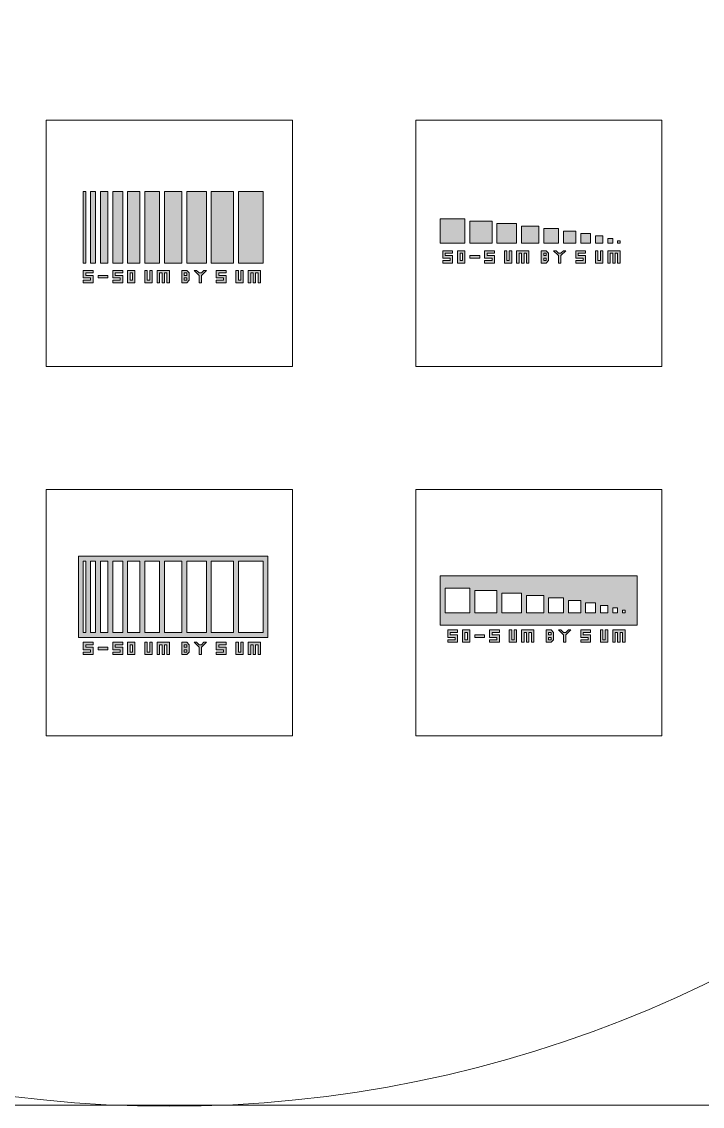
# Model space of a CAD drawing. Extents: x -2 to 5002, y -2 to 5002.
# Drawn here: x 2200 to 3582, y -2 to 2200 of the extents above; entities that cross this region are included whole.
import ezdxf

# ---------------------------------------------------------------- set-up
doc = ezdxf.new("R2010")
doc.units = 13
doc.layers.get('0').update_dxf_attribs({"linetype": 'CONTINUOUS', "lineweight": 0})
for name, color, linetype, lineweight in [('Cell outlines', 5, 'CONTINUOUS', 0), ('Si wet etch 1 geometry', 1, 'CONTINUOUS', 0), ('Si wet etch 1 mask', 16, 'CONTINUOUS', 0)]:
    doc.layers.add(name, color=color, linetype=linetype, lineweight=lineweight)

msp = doc.modelspace()

# ---------------------------------------------------------------- hatches: boundary and pattern name
at = {"layer": 'Si wet etch 1 mask'}
h = msp.add_hatch(color=256, dxfattribs=at)
edge = h.paths.add_edge_path()
edge.add_line((2325, 1710), (2330, 1710))
edge.add_line((2330, 1710), (2330, 1855))
edge.add_line((2330, 1855), (2325, 1855))
edge.add_line((2325, 1855), (2325, 1710))
edge.add_line((2340, 1710), (2350, 1710))
edge.add_line((2350, 1710), (2350, 1855))
edge.add_line((2350, 1855), (2340, 1855))
edge.add_line((2340, 1855), (2340, 1710))
edge.add_line((2360, 1710), (2375, 1710))
edge.add_line((2375, 1710), (2375, 1855))
edge.add_line((2375, 1855), (2360, 1855))
edge.add_line((2360, 1855), (2360, 1710))
edge.add_line((2385, 1710), (2405, 1710))
edge.add_line((2405, 1710), (2405, 1855))
edge.add_line((2405, 1855), (2385, 1855))
edge.add_line((2385, 1855), (2385, 1710))
edge.add_line((2415, 1710), (2440, 1710))
edge.add_line((2440, 1710), (2440, 1855))
edge.add_line((2440, 1855), (2415, 1855))
edge.add_line((2415, 1855), (2415, 1710))
edge.add_line((2450, 1710), (2480, 1710))
edge.add_line((2480, 1710), (2480, 1855))
edge.add_line((2480, 1855), (2450, 1855))
edge.add_line((2450, 1855), (2450, 1710))
edge.add_line((2490, 1710), (2525, 1710))
edge.add_line((2525, 1710), (2525, 1855))
edge.add_line((2525, 1855), (2490, 1855))
edge.add_line((2490, 1855), (2490, 1710))
edge.add_line((2535, 1710), (2575, 1710))
edge.add_line((2575, 1710), (2575, 1855))
edge.add_line((2575, 1855), (2535, 1855))
edge.add_line((2535, 1855), (2535, 1710))
edge.add_line((2585, 1710), (2630, 1710))
edge.add_line((2630, 1710), (2630, 1855))
edge.add_line((2630, 1855), (2585, 1855))
edge.add_line((2585, 1855), (2585, 1710))
edge.add_line((2640, 1710), (2690, 1710))
edge.add_line((2690, 1710), (2690, 1855))
edge.add_line((2690, 1855), (2640, 1855))
edge.add_line((2640, 1855), (2640, 1710))
edge.add_line((2345, 1670), (2325, 1670))
edge.add_line((2325, 1670), (2325, 1675))
edge.add_line((2325, 1675), (2340, 1675))
edge.add_line((2340, 1675), (2340, 1680))
edge.add_line((2340, 1680), (2325, 1680))
edge.add_line((2325, 1680), (2325, 1695))
edge.add_line((2325, 1695), (2345, 1695))
edge.add_line((2345, 1695), (2345, 1690))
edge.add_line((2345, 1690), (2330, 1690))
edge.add_line((2330, 1690), (2330, 1685))
edge.add_line((2330, 1685), (2345, 1685))
edge.add_line((2345, 1685), (2345, 1670))
edge.add_line((2355, 1685), (2375, 1685))
edge.add_line((2375, 1685), (2375, 1680))
edge.add_line((2375, 1680), (2355, 1680))
edge.add_line((2355, 1680), (2355, 1685))
edge.add_line((2405, 1670), (2385, 1670))
edge.add_line((2385, 1670), (2385, 1675))
edge.add_line((2385, 1675), (2400, 1675))
edge.add_line((2400, 1675), (2400, 1680))
edge.add_line((2400, 1680), (2385, 1680))
edge.add_line((2385, 1680), (2385, 1695))
edge.add_line((2385, 1695), (2405, 1695))
edge.add_line((2405, 1695), (2405, 1690))
edge.add_line((2405, 1690), (2390, 1690))
edge.add_line((2390, 1690), (2390, 1685))
edge.add_line((2390, 1685), (2405, 1685))
edge.add_line((2405, 1685), (2405, 1670))
edge.add_line((2415, 1695), (2430, 1695))
edge.add_line((2430, 1695), (2430, 1670))
edge.add_line((2430, 1670), (2415, 1670))
edge.add_line((2415, 1670), (2415, 1695))
edge.add_line((2420, 1690), (2425, 1690))
edge.add_line((2425, 1690), (2425, 1675))
edge.add_line((2425, 1675), (2420, 1675))
edge.add_line((2420, 1675), (2420, 1690))
edge.add_line((2450, 1695), (2450, 1695))
edge.add_line((2450, 1695), (2455, 1695))
edge.add_line((2455, 1695), (2455, 1675))
edge.add_line((2455, 1675), (2460, 1675))
edge.add_line((2460, 1675), (2460, 1695))
edge.add_line((2460, 1695), (2465, 1695))
edge.add_line((2465, 1695), (2465, 1670))
edge.add_line((2465, 1670), (2450, 1670))
edge.add_line((2450, 1670), (2450, 1695))
edge.add_line((2475, 1695), (2475, 1670))
edge.add_line((2475, 1670), (2480, 1670))
edge.add_line((2480, 1670), (2480, 1690))
edge.add_line((2480, 1690), (2485, 1690))
edge.add_line((2485, 1690), (2485, 1670))
edge.add_line((2485, 1670), (2490, 1670))
edge.add_line((2490, 1670), (2490, 1690))
edge.add_line((2490, 1690), (2495, 1690))
edge.add_line((2495, 1690), (2495, 1670))
edge.add_line((2495, 1670), (2500, 1670))
edge.add_line((2500, 1670), (2500, 1695))
edge.add_line((2500, 1695), (2475, 1695))
edge.add_line((2525, 1695), (2525, 1670))
edge.add_line((2525, 1670), (2535, 1670))
edge.add_line((2535, 1670), (2540, 1675))
edge.add_line((2540, 1675), (2540, 1690))
edge.add_line((2540, 1690), (2535, 1695))
edge.add_line((2535, 1695), (2525, 1695))
edge.add_line((2530, 1690), (2530, 1685))
edge.add_line((2530, 1685), (2535, 1685))
edge.add_line((2535, 1685), (2535, 1690))
edge.add_line((2535, 1690), (2530, 1690))
edge.add_line((2530, 1680), (2530, 1675))
edge.add_line((2530, 1675), (2535, 1675))
edge.add_line((2535, 1675), (2535, 1680))
edge.add_line((2535, 1680), (2530, 1680))
edge.add_line((2550, 1695), (2560, 1685))
edge.add_line((2560, 1685), (2560, 1670))
edge.add_line((2560, 1670), (2565, 1670))
edge.add_line((2565, 1670), (2565, 1685))
edge.add_line((2565, 1685), (2575, 1695))
edge.add_line((2575, 1695), (2570, 1695))
edge.add_line((2570, 1695), (2565, 1690))
edge.add_line((2565, 1690), (2560, 1690))
edge.add_line((2560, 1690), (2555, 1695))
edge.add_line((2555, 1695), (2550, 1695))
edge.add_line((2615, 1670), (2595, 1670))
edge.add_line((2595, 1670), (2595, 1675))
edge.add_line((2595, 1675), (2610, 1675))
edge.add_line((2610, 1675), (2610, 1680))
edge.add_line((2610, 1680), (2595, 1680))
edge.add_line((2595, 1680), (2595, 1695))
edge.add_line((2595, 1695), (2615, 1695))
edge.add_line((2615, 1695), (2615, 1690))
edge.add_line((2615, 1690), (2600, 1690))
edge.add_line((2600, 1690), (2600, 1685))
edge.add_line((2600, 1685), (2615, 1685))
edge.add_line((2615, 1685), (2615, 1670))
edge.add_line((2635, 1695), (2635, 1695))
edge.add_line((2635, 1695), (2640, 1695))
edge.add_line((2640, 1695), (2640, 1675))
edge.add_line((2640, 1675), (2645, 1675))
edge.add_line((2645, 1675), (2645, 1695))
edge.add_line((2645, 1695), (2650, 1695))
edge.add_line((2650, 1695), (2650, 1670))
edge.add_line((2650, 1670), (2635, 1670))
edge.add_line((2635, 1670), (2635, 1695))
edge.add_line((2660, 1695), (2660, 1670))
edge.add_line((2660, 1670), (2665, 1670))
edge.add_line((2665, 1670), (2665, 1690))
edge.add_line((2665, 1690), (2670, 1690))
edge.add_line((2670, 1690), (2670, 1670))
edge.add_line((2670, 1670), (2675, 1670))
edge.add_line((2675, 1670), (2675, 1690))
edge.add_line((2675, 1690), (2680, 1690))
edge.add_line((2680, 1690), (2680, 1670))
edge.add_line((2680, 1670), (2685, 1670))
edge.add_line((2685, 1670), (2685, 1695))
edge.add_line((2685, 1695), (2660, 1695))
h = msp.add_hatch(color=256, dxfattribs=at)
edge = h.paths.add_edge_path()
edge.add_line((3050, 1800), (3100, 1800))
edge.add_line((3100, 1800), (3100, 1750))
edge.add_line((3100, 1750), (3050, 1750))
edge.add_line((3050, 1750), (3050, 1800))
edge.add_line((3110, 1795), (3155, 1795))
edge.add_line((3155, 1795), (3155, 1750))
edge.add_line((3155, 1750), (3110, 1750))
edge.add_line((3110, 1750), (3110, 1795))
edge.add_line((3165, 1790), (3205, 1790))
edge.add_line((3205, 1790), (3205, 1750))
edge.add_line((3205, 1750), (3165, 1750))
edge.add_line((3165, 1750), (3165, 1790))
edge.add_line((3215, 1785), (3250, 1785))
edge.add_line((3250, 1785), (3250, 1750))
edge.add_line((3250, 1750), (3215, 1750))
edge.add_line((3215, 1750), (3215, 1785))
edge.add_line((3260, 1780), (3290, 1780))
edge.add_line((3290, 1780), (3290, 1750))
edge.add_line((3290, 1750), (3260, 1750))
edge.add_line((3260, 1750), (3260, 1780))
edge.add_line((3300, 1775), (3325, 1775))
edge.add_line((3325, 1775), (3325, 1750))
edge.add_line((3325, 1750), (3300, 1750))
edge.add_line((3300, 1750), (3300, 1775))
edge.add_line((3335, 1770), (3355, 1770))
edge.add_line((3355, 1770), (3355, 1750))
edge.add_line((3355, 1750), (3335, 1750))
edge.add_line((3335, 1750), (3335, 1770))
edge.add_line((3365, 1765), (3380, 1765))
edge.add_line((3380, 1765), (3380, 1750))
edge.add_line((3380, 1750), (3365, 1750))
edge.add_line((3365, 1750), (3365, 1765))
edge.add_line((3390, 1760), (3400, 1760))
edge.add_line((3400, 1760), (3400, 1750))
edge.add_line((3400, 1750), (3390, 1750))
edge.add_line((3390, 1750), (3390, 1760))
edge.add_line((3410, 1755), (3415, 1755))
edge.add_line((3415, 1755), (3415, 1750))
edge.add_line((3415, 1750), (3410, 1750))
edge.add_line((3410, 1750), (3410, 1755))
edge.add_line((3075, 1710), (3055, 1710))
edge.add_line((3055, 1710), (3055, 1715))
edge.add_line((3055, 1715), (3070, 1715))
edge.add_line((3070, 1715), (3070, 1720))
edge.add_line((3070, 1720), (3055, 1720))
edge.add_line((3055, 1720), (3055, 1735))
edge.add_line((3055, 1735), (3075, 1735))
edge.add_line((3075, 1735), (3075, 1730))
edge.add_line((3075, 1730), (3060, 1730))
edge.add_line((3060, 1730), (3060, 1725))
edge.add_line((3060, 1725), (3075, 1725))
edge.add_line((3075, 1725), (3075, 1710))
edge.add_line((3180, 1735), (3180, 1735))
edge.add_line((3180, 1735), (3185, 1735))
edge.add_line((3185, 1735), (3185, 1715))
edge.add_line((3185, 1715), (3190, 1715))
edge.add_line((3190, 1715), (3190, 1735))
edge.add_line((3190, 1735), (3195, 1735))
edge.add_line((3195, 1735), (3195, 1710))
edge.add_line((3195, 1710), (3180, 1710))
edge.add_line((3180, 1710), (3180, 1735))
edge.add_line((3205, 1735), (3205, 1710))
edge.add_line((3205, 1710), (3210, 1710))
edge.add_line((3210, 1710), (3210, 1730))
edge.add_line((3210, 1730), (3215, 1730))
edge.add_line((3215, 1730), (3215, 1710))
edge.add_line((3215, 1710), (3220, 1710))
edge.add_line((3220, 1710), (3220, 1730))
edge.add_line((3220, 1730), (3225, 1730))
edge.add_line((3225, 1730), (3225, 1710))
edge.add_line((3225, 1710), (3230, 1710))
edge.add_line((3230, 1710), (3230, 1735))
edge.add_line((3230, 1735), (3205, 1735))
edge.add_line((3255, 1735), (3255, 1710))
edge.add_line((3255, 1710), (3265, 1710))
edge.add_line((3265, 1710), (3270, 1715))
edge.add_line((3270, 1715), (3270, 1730))
edge.add_line((3270, 1730), (3265, 1735))
edge.add_line((3265, 1735), (3255, 1735))
edge.add_line((3260, 1730), (3260, 1725))
edge.add_line((3260, 1725), (3265, 1725))
edge.add_line((3265, 1725), (3265, 1730))
edge.add_line((3265, 1730), (3260, 1730))
edge.add_line((3260, 1720), (3260, 1715))
edge.add_line((3260, 1715), (3265, 1715))
edge.add_line((3265, 1715), (3265, 1720))
edge.add_line((3265, 1720), (3260, 1720))
edge.add_line((3280, 1735), (3290, 1725))
edge.add_line((3290, 1725), (3290, 1710))
edge.add_line((3290, 1710), (3295, 1710))
edge.add_line((3295, 1710), (3295, 1725))
edge.add_line((3295, 1725), (3305, 1735))
edge.add_line((3305, 1735), (3300, 1735))
edge.add_line((3300, 1735), (3295, 1730))
edge.add_line((3295, 1730), (3290, 1730))
edge.add_line((3290, 1730), (3285, 1735))
edge.add_line((3285, 1735), (3280, 1735))
edge.add_line((3345, 1710), (3325, 1710))
edge.add_line((3325, 1710), (3325, 1715))
edge.add_line((3325, 1715), (3340, 1715))
edge.add_line((3340, 1715), (3340, 1720))
edge.add_line((3340, 1720), (3325, 1720))
edge.add_line((3325, 1720), (3325, 1735))
edge.add_line((3325, 1735), (3345, 1735))
edge.add_line((3345, 1735), (3345, 1730))
edge.add_line((3345, 1730), (3330, 1730))
edge.add_line((3330, 1730), (3330, 1725))
edge.add_line((3330, 1725), (3345, 1725))
edge.add_line((3345, 1725), (3345, 1710))
edge.add_line((3365, 1735), (3365, 1735))
edge.add_line((3365, 1735), (3370, 1735))
edge.add_line((3370, 1735), (3370, 1715))
edge.add_line((3370, 1715), (3375, 1715))
edge.add_line((3375, 1715), (3375, 1735))
edge.add_line((3375, 1735), (3380, 1735))
edge.add_line((3380, 1735), (3380, 1710))
edge.add_line((3380, 1710), (3365, 1710))
edge.add_line((3365, 1710), (3365, 1735))
edge.add_line((3390, 1735), (3390, 1710))
edge.add_line((3390, 1710), (3395, 1710))
edge.add_line((3395, 1710), (3395, 1730))
edge.add_line((3395, 1730), (3400, 1730))
edge.add_line((3400, 1730), (3400, 1710))
edge.add_line((3400, 1710), (3405, 1710))
edge.add_line((3405, 1710), (3405, 1730))
edge.add_line((3405, 1730), (3410, 1730))
edge.add_line((3410, 1730), (3410, 1710))
edge.add_line((3410, 1710), (3415, 1710))
edge.add_line((3415, 1710), (3415, 1735))
edge.add_line((3415, 1735), (3390, 1735))
edge.add_line((3085, 1735), (3100, 1735))
edge.add_line((3100, 1735), (3100, 1710))
edge.add_line((3100, 1710), (3085, 1710))
edge.add_line((3085, 1710), (3085, 1735))
edge.add_line((3090, 1730), (3095, 1730))
edge.add_line((3095, 1730), (3095, 1715))
edge.add_line((3095, 1715), (3090, 1715))
edge.add_line((3090, 1715), (3090, 1730))
edge.add_line((3110, 1725), (3130, 1725))
edge.add_line((3130, 1725), (3130, 1720))
edge.add_line((3130, 1720), (3110, 1720))
edge.add_line((3110, 1720), (3110, 1725))
edge.add_line((3160, 1710), (3140, 1710))
edge.add_line((3140, 1710), (3140, 1715))
edge.add_line((3140, 1715), (3155, 1715))
edge.add_line((3155, 1715), (3155, 1720))
edge.add_line((3155, 1720), (3140, 1720))
edge.add_line((3140, 1720), (3140, 1735))
edge.add_line((3140, 1735), (3160, 1735))
edge.add_line((3160, 1735), (3160, 1730))
edge.add_line((3160, 1730), (3145, 1730))
edge.add_line((3145, 1730), (3145, 1725))
edge.add_line((3145, 1725), (3160, 1725))
edge.add_line((3160, 1725), (3160, 1710))
h = msp.add_hatch(color=256, dxfattribs=at)
edge = h.paths.add_edge_path()
edge.add_line((2325, 960), (2330, 960))
edge.add_line((2330, 960), (2330, 1105))
edge.add_line((2330, 1105), (2325, 1105))
edge.add_line((2325, 1105), (2325, 960))
edge.add_line((2340, 960), (2350, 960))
edge.add_line((2350, 960), (2350, 1105))
edge.add_line((2350, 1105), (2340, 1105))
edge.add_line((2340, 1105), (2340, 960))
edge.add_line((2360, 960), (2375, 960))
edge.add_line((2375, 960), (2375, 1105))
edge.add_line((2375, 1105), (2360, 1105))
edge.add_line((2360, 1105), (2360, 960))
edge.add_line((2385, 960), (2405, 960))
edge.add_line((2405, 960), (2405, 1105))
edge.add_line((2405, 1105), (2385, 1105))
edge.add_line((2385, 1105), (2385, 960))
edge.add_line((2315, 950), (2315, 1115))
edge.add_line((2315, 1115), (2700, 1115))
edge.add_line((2700, 1115), (2700, 950))
edge.add_line((2700, 950), (2315, 950))
edge.add_line((2415, 960), (2440, 960))
edge.add_line((2440, 960), (2440, 1105))
edge.add_line((2440, 1105), (2415, 1105))
edge.add_line((2415, 1105), (2415, 960))
edge.add_line((2450, 960), (2480, 960))
edge.add_line((2480, 960), (2480, 1105))
edge.add_line((2480, 1105), (2450, 1105))
edge.add_line((2450, 1105), (2450, 960))
edge.add_line((2490, 960), (2525, 960))
edge.add_line((2525, 960), (2525, 1105))
edge.add_line((2525, 1105), (2490, 1105))
edge.add_line((2490, 1105), (2490, 960))
edge.add_line((2535, 960), (2575, 960))
edge.add_line((2575, 960), (2575, 1105))
edge.add_line((2575, 1105), (2535, 1105))
edge.add_line((2535, 1105), (2535, 960))
edge.add_line((2585, 960), (2630, 960))
edge.add_line((2630, 960), (2630, 1105))
edge.add_line((2630, 1105), (2585, 1105))
edge.add_line((2585, 1105), (2585, 960))
edge.add_line((2640, 960), (2690, 960))
edge.add_line((2690, 960), (2690, 1105))
edge.add_line((2690, 1105), (2640, 1105))
edge.add_line((2640, 1105), (2640, 960))
edge.add_line((2345, 915), (2325, 915))
edge.add_line((2325, 915), (2325, 920))
edge.add_line((2325, 920), (2340, 920))
edge.add_line((2340, 920), (2340, 925))
edge.add_line((2340, 925), (2325, 925))
edge.add_line((2325, 925), (2325, 940))
edge.add_line((2325, 940), (2345, 940))
edge.add_line((2345, 940), (2345, 935))
edge.add_line((2345, 935), (2330, 935))
edge.add_line((2330, 935), (2330, 930))
edge.add_line((2330, 930), (2345, 930))
edge.add_line((2345, 930), (2345, 915))
edge.add_line((2355, 930), (2375, 930))
edge.add_line((2375, 930), (2375, 925))
edge.add_line((2375, 925), (2355, 925))
edge.add_line((2355, 925), (2355, 930))
edge.add_line((2405, 915), (2385, 915))
edge.add_line((2385, 915), (2385, 920))
edge.add_line((2385, 920), (2400, 920))
edge.add_line((2400, 920), (2400, 925))
edge.add_line((2400, 925), (2385, 925))
edge.add_line((2385, 925), (2385, 940))
edge.add_line((2385, 940), (2405, 940))
edge.add_line((2405, 940), (2405, 935))
edge.add_line((2405, 935), (2390, 935))
edge.add_line((2390, 935), (2390, 930))
edge.add_line((2390, 930), (2405, 930))
edge.add_line((2405, 930), (2405, 915))
edge.add_line((2415, 940), (2430, 940))
edge.add_line((2430, 940), (2430, 915))
edge.add_line((2430, 915), (2415, 915))
edge.add_line((2415, 915), (2415, 940))
edge.add_line((2420, 935), (2425, 935))
edge.add_line((2425, 935), (2425, 920))
edge.add_line((2425, 920), (2420, 920))
edge.add_line((2420, 920), (2420, 935))
edge.add_line((2450, 940), (2450, 940))
edge.add_line((2450, 940), (2455, 940))
edge.add_line((2455, 940), (2455, 920))
edge.add_line((2455, 920), (2460, 920))
edge.add_line((2460, 920), (2460, 940))
edge.add_line((2460, 940), (2465, 940))
edge.add_line((2465, 940), (2465, 915))
edge.add_line((2465, 915), (2450, 915))
edge.add_line((2450, 915), (2450, 940))
edge.add_line((2475, 940), (2475, 915))
edge.add_line((2475, 915), (2480, 915))
edge.add_line((2480, 915), (2480, 935))
edge.add_line((2480, 935), (2485, 935))
edge.add_line((2485, 935), (2485, 915))
edge.add_line((2485, 915), (2490, 915))
edge.add_line((2490, 915), (2490, 935))
edge.add_line((2490, 935), (2495, 935))
edge.add_line((2495, 935), (2495, 915))
edge.add_line((2495, 915), (2500, 915))
edge.add_line((2500, 915), (2500, 940))
edge.add_line((2500, 940), (2475, 940))
edge.add_line((2525, 940), (2525, 915))
edge.add_line((2525, 915), (2535, 915))
edge.add_line((2535, 915), (2540, 920))
edge.add_line((2540, 920), (2540, 935))
edge.add_line((2540, 935), (2535, 940))
edge.add_line((2535, 940), (2525, 940))
edge.add_line((2530, 935), (2530, 930))
edge.add_line((2530, 930), (2535, 930))
edge.add_line((2535, 930), (2535, 935))
edge.add_line((2535, 935), (2530, 935))
edge.add_line((2530, 925), (2530, 920))
edge.add_line((2530, 920), (2535, 920))
edge.add_line((2535, 920), (2535, 925))
edge.add_line((2535, 925), (2530, 925))
edge.add_line((2550, 940), (2560, 930))
edge.add_line((2560, 930), (2560, 915))
edge.add_line((2560, 915), (2565, 915))
edge.add_line((2565, 915), (2565, 930))
edge.add_line((2565, 930), (2575, 940))
edge.add_line((2575, 940), (2570, 940))
edge.add_line((2570, 940), (2565, 935))
edge.add_line((2565, 935), (2560, 935))
edge.add_line((2560, 935), (2555, 940))
edge.add_line((2555, 940), (2550, 940))
edge.add_line((2615, 915), (2595, 915))
edge.add_line((2595, 915), (2595, 920))
edge.add_line((2595, 920), (2610, 920))
edge.add_line((2610, 920), (2610, 925))
edge.add_line((2610, 925), (2595, 925))
edge.add_line((2595, 925), (2595, 940))
edge.add_line((2595, 940), (2615, 940))
edge.add_line((2615, 940), (2615, 935))
edge.add_line((2615, 935), (2600, 935))
edge.add_line((2600, 935), (2600, 930))
edge.add_line((2600, 930), (2615, 930))
edge.add_line((2615, 930), (2615, 915))
edge.add_line((2635, 940), (2635, 940))
edge.add_line((2635, 940), (2640, 940))
edge.add_line((2640, 940), (2640, 920))
edge.add_line((2640, 920), (2645, 920))
edge.add_line((2645, 920), (2645, 940))
edge.add_line((2645, 940), (2650, 940))
edge.add_line((2650, 940), (2650, 915))
edge.add_line((2650, 915), (2635, 915))
edge.add_line((2635, 915), (2635, 940))
edge.add_line((2660, 940), (2660, 915))
edge.add_line((2660, 915), (2665, 915))
edge.add_line((2665, 915), (2665, 935))
edge.add_line((2665, 935), (2670, 935))
edge.add_line((2670, 935), (2670, 915))
edge.add_line((2670, 915), (2675, 915))
edge.add_line((2675, 915), (2675, 935))
edge.add_line((2675, 935), (2680, 935))
edge.add_line((2680, 935), (2680, 915))
edge.add_line((2680, 915), (2685, 915))
edge.add_line((2685, 915), (2685, 940))
edge.add_line((2685, 940), (2660, 940))
h = msp.add_hatch(color=256, dxfattribs=at)
edge = h.paths.add_edge_path()
edge.add_line((3060, 1050), (3110, 1050))
edge.add_line((3110, 1050), (3110, 1000))
edge.add_line((3110, 1000), (3060, 1000))
edge.add_line((3060, 1000), (3060, 1050))
edge.add_line((3120, 1045), (3165, 1045))
edge.add_line((3165, 1045), (3165, 1000))
edge.add_line((3165, 1000), (3120, 1000))
edge.add_line((3120, 1000), (3120, 1045))
edge.add_line((3175, 1040), (3215, 1040))
edge.add_line((3215, 1040), (3215, 1000))
edge.add_line((3215, 1000), (3175, 1000))
edge.add_line((3175, 1000), (3175, 1040))
edge.add_line((3225, 1035), (3260, 1035))
edge.add_line((3260, 1035), (3260, 1000))
edge.add_line((3260, 1000), (3225, 1000))
edge.add_line((3225, 1000), (3225, 1035))
edge.add_line((3270, 1030), (3300, 1030))
edge.add_line((3300, 1030), (3300, 1000))
edge.add_line((3300, 1000), (3270, 1000))
edge.add_line((3270, 1000), (3270, 1030))
edge.add_line((3310, 1025), (3335, 1025))
edge.add_line((3335, 1025), (3335, 1000))
edge.add_line((3335, 1000), (3310, 1000))
edge.add_line((3310, 1000), (3310, 1025))
edge.add_line((3345, 1020), (3365, 1020))
edge.add_line((3365, 1020), (3365, 1000))
edge.add_line((3365, 1000), (3345, 1000))
edge.add_line((3345, 1000), (3345, 1020))
edge.add_line((3375, 1015), (3390, 1015))
edge.add_line((3390, 1015), (3390, 1000))
edge.add_line((3390, 1000), (3375, 1000))
edge.add_line((3375, 1000), (3375, 1015))
edge.add_line((3050, 1075), (3450, 1075))
edge.add_line((3450, 1075), (3450, 975))
edge.add_line((3450, 975), (3050, 975))
edge.add_line((3050, 975), (3050, 1075))
edge.add_line((3400, 1010), (3410, 1010))
edge.add_line((3410, 1010), (3410, 1000))
edge.add_line((3410, 1000), (3400, 1000))
edge.add_line((3400, 1000), (3400, 1010))
edge.add_line((3420, 1005), (3425, 1005))
edge.add_line((3425, 1005), (3425, 1000))
edge.add_line((3425, 1000), (3420, 1000))
edge.add_line((3420, 1000), (3420, 1005))
edge.add_line((3085, 940), (3065, 940))
edge.add_line((3065, 940), (3065, 945))
edge.add_line((3065, 945), (3080, 945))
edge.add_line((3080, 945), (3080, 950))
edge.add_line((3080, 950), (3065, 950))
edge.add_line((3065, 950), (3065, 965))
edge.add_line((3065, 965), (3085, 965))
edge.add_line((3085, 965), (3085, 960))
edge.add_line((3085, 960), (3070, 960))
edge.add_line((3070, 960), (3070, 955))
edge.add_line((3070, 955), (3085, 955))
edge.add_line((3085, 955), (3085, 940))
edge.add_line((3190, 965), (3190, 965))
edge.add_line((3190, 965), (3195, 965))
edge.add_line((3195, 965), (3195, 945))
edge.add_line((3195, 945), (3200, 945))
edge.add_line((3200, 945), (3200, 965))
edge.add_line((3200, 965), (3205, 965))
edge.add_line((3205, 965), (3205, 940))
edge.add_line((3205, 940), (3190, 940))
edge.add_line((3190, 940), (3190, 965))
edge.add_line((3215, 965), (3215, 940))
edge.add_line((3215, 940), (3220, 940))
edge.add_line((3220, 940), (3220, 960))
edge.add_line((3220, 960), (3225, 960))
edge.add_line((3225, 960), (3225, 940))
edge.add_line((3225, 940), (3230, 940))
edge.add_line((3230, 940), (3230, 960))
edge.add_line((3230, 960), (3235, 960))
edge.add_line((3235, 960), (3235, 940))
edge.add_line((3235, 940), (3240, 940))
edge.add_line((3240, 940), (3240, 965))
edge.add_line((3240, 965), (3215, 965))
edge.add_line((3265, 965), (3265, 940))
edge.add_line((3265, 940), (3275, 940))
edge.add_line((3275, 940), (3280, 945))
edge.add_line((3280, 945), (3280, 960))
edge.add_line((3280, 960), (3275, 965))
edge.add_line((3275, 965), (3265, 965))
edge.add_line((3270, 960), (3270, 955))
edge.add_line((3270, 955), (3275, 955))
edge.add_line((3275, 955), (3275, 960))
edge.add_line((3275, 960), (3270, 960))
edge.add_line((3270, 950), (3270, 945))
edge.add_line((3270, 945), (3275, 945))
edge.add_line((3275, 945), (3275, 950))
edge.add_line((3275, 950), (3270, 950))
edge.add_line((3290, 965), (3300, 955))
edge.add_line((3300, 955), (3300, 940))
edge.add_line((3300, 940), (3305, 940))
edge.add_line((3305, 940), (3305, 955))
edge.add_line((3305, 955), (3315, 965))
edge.add_line((3315, 965), (3310, 965))
edge.add_line((3310, 965), (3305, 960))
edge.add_line((3305, 960), (3300, 960))
edge.add_line((3300, 960), (3295, 965))
edge.add_line((3295, 965), (3290, 965))
edge.add_line((3355, 940), (3335, 940))
edge.add_line((3335, 940), (3335, 945))
edge.add_line((3335, 945), (3350, 945))
edge.add_line((3350, 945), (3350, 950))
edge.add_line((3350, 950), (3335, 950))
edge.add_line((3335, 950), (3335, 965))
edge.add_line((3335, 965), (3355, 965))
edge.add_line((3355, 965), (3355, 960))
edge.add_line((3355, 960), (3340, 960))
edge.add_line((3340, 960), (3340, 955))
edge.add_line((3340, 955), (3355, 955))
edge.add_line((3355, 955), (3355, 940))
edge.add_line((3375, 965), (3375, 965))
edge.add_line((3375, 965), (3380, 965))
edge.add_line((3380, 965), (3380, 945))
edge.add_line((3380, 945), (3385, 945))
edge.add_line((3385, 945), (3385, 965))
edge.add_line((3385, 965), (3390, 965))
edge.add_line((3390, 965), (3390, 940))
edge.add_line((3390, 940), (3375, 940))
edge.add_line((3375, 940), (3375, 965))
edge.add_line((3400, 965), (3400, 940))
edge.add_line((3400, 940), (3405, 940))
edge.add_line((3405, 940), (3405, 960))
edge.add_line((3405, 960), (3410, 960))
edge.add_line((3410, 960), (3410, 940))
edge.add_line((3410, 940), (3415, 940))
edge.add_line((3415, 940), (3415, 960))
edge.add_line((3415, 960), (3420, 960))
edge.add_line((3420, 960), (3420, 940))
edge.add_line((3420, 940), (3425, 940))
edge.add_line((3425, 940), (3425, 965))
edge.add_line((3425, 965), (3400, 965))
edge.add_line((3095, 965), (3110, 965))
edge.add_line((3110, 965), (3110, 940))
edge.add_line((3110, 940), (3095, 940))
edge.add_line((3095, 940), (3095, 965))
edge.add_line((3100, 960), (3105, 960))
edge.add_line((3105, 960), (3105, 945))
edge.add_line((3105, 945), (3100, 945))
edge.add_line((3100, 945), (3100, 960))
edge.add_line((3120, 955), (3140, 955))
edge.add_line((3140, 955), (3140, 950))
edge.add_line((3140, 950), (3120, 950))
edge.add_line((3120, 950), (3120, 955))
edge.add_line((3170, 940), (3150, 940))
edge.add_line((3150, 940), (3150, 945))
edge.add_line((3150, 945), (3165, 945))
edge.add_line((3165, 945), (3165, 950))
edge.add_line((3165, 950), (3150, 950))
edge.add_line((3150, 950), (3150, 965))
edge.add_line((3150, 965), (3170, 965))
edge.add_line((3170, 965), (3170, 960))
edge.add_line((3170, 960), (3155, 960))
edge.add_line((3155, 960), (3155, 955))
edge.add_line((3155, 955), (3170, 955))
edge.add_line((3170, 955), (3170, 940))

# ---------------------------------------------------------------- linework, layer by layer
msp.add_circle((2500, 2500), 2502)
at = {"layer": 'Cell outlines'}
for p, q in [((2250, 2000), (2750, 2000)), ((2250, 1500), (2250, 2000)), ((2750, 2000), (2750, 1500)), ((3000, 2000), (3500, 2000)), ((3000, 1500), (3000, 2000)), ((3500, 2000), (3500, 1500)), ((2750, 1500), (2250, 1500)), ((3500, 1500), (3000, 1500)), ((2750, 1250), (2250, 1250)), ((2250, 1250), (2250, 750)), ((2750, 750), (2750, 1250)), ((3500, 1250), (3000, 1250)), ((3000, 1250), (3000, 750)), ((3500, 750), (3500, 1250)), ((2250, 750), (2750, 750)), ((3000, 750), (3500, 750)), ((5000, 0), (0, 0))]:
    msp.add_line(p, q, dxfattribs=at)
at = {"layer": 'Si wet etch 1 geometry'}
for p, q in [((2325, 1855), (2325, 1710)), ((2330, 1855), (2325, 1855)), ((2330, 1710), (2330, 1855)), ((2350, 1855), (2340, 1855)), ((2340, 1855), (2340, 1710)), ((2350, 1710), (2350, 1855)), ((2375, 1855), (2360, 1855)), ((2360, 1855), (2360, 1710)), ((2375, 1710), (2375, 1855)), ((2405, 1855), (2385, 1855)), ((2385, 1855), (2385, 1710)), ((2405, 1710), (2405, 1855)), ((2415, 1855), (2440, 1855)), ((2415, 1855), (2415, 1710)), ((2440, 1710), (2440, 1855)), ((2480, 1855), (2450, 1855)), ((2450, 1855), (2450, 1710)), ((2480, 1710), (2480, 1855)), ((2525, 1855), (2490, 1855)), ((2490, 1855), (2490, 1710)), ((2525, 1710), (2525, 1855)), ((2575, 1855), (2535, 1855)), ((2535, 1855), (2535, 1710)), ((2575, 1710), (2575, 1855)), ((2630, 1855), (2585, 1855)), ((2585, 1855), (2585, 1710)), ((2630, 1710), (2630, 1855)), ((2690, 1855), (2640, 1855)), ((2640, 1855), (2640, 1710)), ((2690, 1710), (2690, 1855)), ((3075, 1735), (3055, 1735)), ((3055, 1735), (3055, 1720)), ((3055, 1720), (3070, 1720)), ((3060, 1725), (3060, 1730)), ((3060, 1730), (3075, 1730)), ((3075, 1725), (3060, 1725)), ((3070, 1720), (3070, 1715)), ((3075, 1730), (3075, 1735)), ((3075, 1710), (3075, 1725)), ((3085, 1735), (3100, 1735)), ((3085, 1710), (3085, 1735)), ((3090, 1730), (3095, 1730)), ((3090, 1715), (3090, 1730)), ((3095, 1730), (3095, 1715)), ((3100, 1735), (3100, 1710)), ((3110, 1725), (3130, 1725)), ((3110, 1720), (3110, 1725)), ((3130, 1720), (3110, 1720)), ((3130, 1725), (3130, 1720)), ((3160, 1735), (3140, 1735)), ((3140, 1735), (3140, 1720)), ((3140, 1720), (3155, 1720)), ((3145, 1725), (3145, 1730)), ((3145, 1730), (3160, 1730)), ((3160, 1725), (3145, 1725)), ((3155, 1720), (3155, 1715)), ((3160, 1730), (3160, 1735)), ((3160, 1710), (3160, 1725)), ((3180, 1735), (3180, 1735)), ((3185, 1735), (3180, 1735)), ((3180, 1735), (3180, 1710)), ((3185, 1715), (3185, 1735)), ((3195, 1735), (3190, 1735)), ((3190, 1735), (3190, 1715)), ((3195, 1710), (3195, 1735)), ((3205, 1735), (3205, 1710)), ((3205, 1735), (3230, 1735)), ((3210, 1730), (3210, 1710)), ((3210, 1730), (3215, 1730)), ((3215, 1710), (3215, 1730)), ((3220, 1730), (3220, 1710)), ((3225, 1730), (3220, 1730)), ((3225, 1710), (3225, 1730)), ((3230, 1735), (3230, 1710)), ((3255, 1735), (3255, 1710)), ((3265, 1735), (3255, 1735)), ((3260, 1730), (3260, 1725)), ((3265, 1730), (3260, 1730)), ((3260, 1725), (3265, 1725)), ((3260, 1720), (3260, 1715)), ((3265, 1720), (3260, 1720)), ((3270, 1730), (3265, 1735)), ((3265, 1725), (3265, 1730)), ((3265, 1715), (3265, 1720)), ((3270, 1715), (3270, 1730)), ((3280, 1735), (3290, 1725)), ((3285, 1735), (3280, 1735)), ((3290, 1730), (3285, 1735)), ((3295, 1730), (3290, 1730)), ((3290, 1725), (3290, 1710)), ((3295, 1725), (3305, 1735)), ((3300, 1735), (3295, 1730)), ((3295, 1710), (3295, 1725)), ((3305, 1735), (3300, 1735)), ((3345, 1735), (3325, 1735)), ((3325, 1735), (3325, 1720)), ((3325, 1720), (3340, 1720)), ((3330, 1725), (3330, 1730)), ((3330, 1730), (3345, 1730)), ((3345, 1725), (3330, 1725)), ((3340, 1720), (3340, 1715)), ((3345, 1730), (3345, 1735)), ((3345, 1710), (3345, 1725)), ((3365, 1735), (3365, 1735)), ((3370, 1735), (3365, 1735)), ((3365, 1735), (3365, 1710)), ((3370, 1715), (3370, 1735)), ((3380, 1735), (3375, 1735)), ((3375, 1735), (3375, 1715)), ((3380, 1710), (3380, 1735)), ((3390, 1735), (3390, 1710)), ((3390, 1735), (3415, 1735)), ((3395, 1730), (3395, 1710)), ((3395, 1730), (3400, 1730)), ((3400, 1710), (3400, 1730)), ((3405, 1730), (3405, 1710)), ((3410, 1730), (3405, 1730)), ((3410, 1710), (3410, 1730)), ((3415, 1735), (3415, 1710)), ((2325, 1710), (2330, 1710)), ((2340, 1710), (2350, 1710)), ((2360, 1710), (2375, 1710)), ((2385, 1710), (2405, 1710)), ((2415, 1710), (2440, 1710)), ((2450, 1710), (2480, 1710)), ((2490, 1710), (2525, 1710)), ((2535, 1710), (2575, 1710)), ((2585, 1710), (2630, 1710)), ((2640, 1710), (2690, 1710)), ((3070, 1715), (3055, 1715)), ((3055, 1715), (3055, 1710)), ((3075, 1710), (3055, 1710)), ((3100, 1710), (3085, 1710)), ((3095, 1715), (3090, 1715)), ((3155, 1715), (3140, 1715)), ((3140, 1715), (3140, 1710)), ((3160, 1710), (3140, 1710)), ((3180, 1710), (3195, 1710)), ((3185, 1715), (3190, 1715)), ((3210, 1710), (3205, 1710)), ((3220, 1710), (3215, 1710)), ((3230, 1710), (3225, 1710)), ((3255, 1710), (3265, 1710)), ((3260, 1715), (3265, 1715)), ((3265, 1710), (3270, 1715)), ((3290, 1710), (3295, 1710)), ((3340, 1715), (3325, 1715)), ((3325, 1715), (3325, 1710)), ((3345, 1710), (3325, 1710)), ((3365, 1710), (3380, 1710)), ((3370, 1715), (3375, 1715)), ((3395, 1710), (3390, 1710)), ((3405, 1710), (3400, 1710)), ((3415, 1710), (3410, 1710)), ((2345, 1695), (2325, 1695)), ((2325, 1695), (2325, 1680)), ((2325, 1680), (2340, 1680)), ((2340, 1675), (2325, 1675)), ((2325, 1675), (2325, 1670)), ((2330, 1685), (2330, 1690)), ((2330, 1690), (2345, 1690)), ((2345, 1685), (2330, 1685)), ((2340, 1680), (2340, 1675)), ((2345, 1690), (2345, 1695)), ((2345, 1670), (2345, 1685)), ((2355, 1685), (2375, 1685)), ((2355, 1680), (2355, 1685)), ((2375, 1680), (2355, 1680)), ((2375, 1685), (2375, 1680)), ((2405, 1695), (2385, 1695)), ((2385, 1695), (2385, 1680)), ((2385, 1680), (2400, 1680)), ((2400, 1675), (2385, 1675)), ((2385, 1675), (2385, 1670)), ((2390, 1685), (2390, 1690)), ((2390, 1690), (2405, 1690)), ((2405, 1685), (2390, 1685)), ((2400, 1680), (2400, 1675)), ((2405, 1690), (2405, 1695)), ((2405, 1670), (2405, 1685)), ((2415, 1695), (2430, 1695)), ((2415, 1670), (2415, 1695)), ((2420, 1690), (2425, 1690)), ((2420, 1675), (2420, 1690)), ((2425, 1675), (2420, 1675)), ((2425, 1690), (2425, 1675)), ((2430, 1695), (2430, 1670)), ((2450, 1695), (2450, 1695)), ((2455, 1695), (2450, 1695)), ((2450, 1695), (2450, 1670)), ((2455, 1675), (2455, 1695)), ((2455, 1675), (2460, 1675)), ((2465, 1695), (2460, 1695)), ((2460, 1695), (2460, 1675)), ((2465, 1670), (2465, 1695)), ((2475, 1695), (2475, 1670)), ((2475, 1695), (2500, 1695)), ((2480, 1690), (2480, 1670)), ((2480, 1690), (2485, 1690)), ((2485, 1670), (2485, 1690)), ((2490, 1690), (2490, 1670)), ((2495, 1690), (2490, 1690)), ((2495, 1670), (2495, 1690)), ((2500, 1695), (2500, 1670)), ((2525, 1695), (2525, 1670)), ((2535, 1695), (2525, 1695)), ((2530, 1690), (2530, 1685)), ((2535, 1690), (2530, 1690)), ((2530, 1685), (2535, 1685)), ((2530, 1680), (2530, 1675)), ((2535, 1680), (2530, 1680)), ((2530, 1675), (2535, 1675)), ((2540, 1690), (2535, 1695)), ((2535, 1685), (2535, 1690)), ((2535, 1675), (2535, 1680)), ((2535, 1670), (2540, 1675)), ((2540, 1675), (2540, 1690)), ((2550, 1695), (2560, 1685)), ((2555, 1695), (2550, 1695)), ((2560, 1690), (2555, 1695)), ((2565, 1690), (2560, 1690)), ((2560, 1685), (2560, 1670)), ((2565, 1685), (2575, 1695)), ((2570, 1695), (2565, 1690)), ((2565, 1670), (2565, 1685)), ((2575, 1695), (2570, 1695)), ((2615, 1695), (2595, 1695)), ((2595, 1695), (2595, 1680)), ((2595, 1680), (2610, 1680)), ((2610, 1675), (2595, 1675)), ((2595, 1675), (2595, 1670)), ((2600, 1685), (2600, 1690)), ((2600, 1690), (2615, 1690)), ((2615, 1685), (2600, 1685)), ((2610, 1680), (2610, 1675)), ((2615, 1690), (2615, 1695)), ((2615, 1670), (2615, 1685)), ((2635, 1695), (2635, 1695)), ((2640, 1695), (2635, 1695)), ((2635, 1695), (2635, 1670)), ((2640, 1675), (2640, 1695)), ((2640, 1675), (2645, 1675)), ((2650, 1695), (2645, 1695)), ((2645, 1695), (2645, 1675)), ((2650, 1670), (2650, 1695)), ((2660, 1695), (2660, 1670)), ((2660, 1695), (2685, 1695)), ((2665, 1690), (2665, 1670)), ((2665, 1690), (2670, 1690)), ((2670, 1670), (2670, 1690)), ((2675, 1690), (2675, 1670)), ((2680, 1690), (2675, 1690)), ((2680, 1670), (2680, 1690)), ((2685, 1695), (2685, 1670)), ((2345, 1670), (2325, 1670)), ((2405, 1670), (2385, 1670)), ((2430, 1670), (2415, 1670)), ((2450, 1670), (2465, 1670)), ((2480, 1670), (2475, 1670)), ((2490, 1670), (2485, 1670)), ((2500, 1670), (2495, 1670)), ((2525, 1670), (2535, 1670)), ((2560, 1670), (2565, 1670)), ((2615, 1670), (2595, 1670)), ((2635, 1670), (2650, 1670)), ((2665, 1670), (2660, 1670)), ((2675, 1670), (2670, 1670)), ((2685, 1670), (2680, 1670)), ((2330, 1105), (2325, 1105)), ((2325, 1105), (2325, 960)), ((2330, 960), (2330, 1105)), ((2350, 1105), (2340, 1105)), ((2340, 1105), (2340, 960)), ((2350, 960), (2350, 1105)), ((2375, 1105), (2360, 1105)), ((2360, 1105), (2360, 960)), ((2375, 960), (2375, 1105)), ((2405, 1105), (2385, 1105)), ((2385, 1105), (2385, 960)), ((2405, 960), (2405, 1105)), ((2415, 1105), (2440, 1105)), ((2415, 1105), (2415, 960)), ((2440, 960), (2440, 1105)), ((2480, 1105), (2450, 1105)), ((2450, 1105), (2450, 960)), ((2480, 960), (2480, 1105)), ((2525, 1105), (2490, 1105)), ((2490, 1105), (2490, 960)), ((2525, 960), (2525, 1105)), ((2575, 1105), (2535, 1105)), ((2535, 1105), (2535, 960)), ((2630, 1105), (2585, 1105)), ((2585, 1105), (2585, 960)), ((2630, 960), (2630, 1105)), ((2690, 1105), (2640, 1105)), ((2640, 1105), (2640, 960)), ((2690, 960), (2690, 1105)), ((2325, 960), (2330, 960)), ((2340, 960), (2350, 960)), ((2360, 960), (2375, 960)), ((2385, 960), (2405, 960)), ((2415, 960), (2440, 960)), ((2450, 960), (2480, 960)), ((2490, 960), (2525, 960)), ((2535, 960), (2575, 960)), ((2585, 960), (2630, 960)), ((2640, 960), (2690, 960)), ((3085, 965), (3065, 965)), ((3065, 965), (3065, 950)), ((3065, 950), (3080, 950)), ((3070, 955), (3070, 960)), ((3070, 960), (3085, 960)), ((3085, 955), (3070, 955)), ((3080, 950), (3080, 945)), ((3085, 960), (3085, 965)), ((3085, 940), (3085, 955)), ((3095, 965), (3110, 965)), ((3095, 940), (3095, 965)), ((3100, 960), (3105, 960)), ((3100, 945), (3100, 960)), ((3105, 960), (3105, 945)), ((3110, 965), (3110, 940)), ((3120, 955), (3140, 955)), ((3120, 950), (3120, 955)), ((3140, 950), (3120, 950)), ((3140, 955), (3140, 950)), ((3170, 965), (3150, 965)), ((3150, 965), (3150, 950)), ((3150, 950), (3165, 950)), ((3155, 955), (3155, 960)), ((3155, 960), (3170, 960)), ((3170, 955), (3155, 955)), ((3165, 950), (3165, 945)), ((3170, 960), (3170, 965)), ((3170, 940), (3170, 955)), ((3190, 965), (3190, 965)), ((3195, 965), (3190, 965)), ((3190, 965), (3190, 940)), ((3195, 945), (3195, 965)), ((3205, 965), (3200, 965)), ((3200, 965), (3200, 945)), ((3205, 940), (3205, 965)), ((3215, 965), (3215, 940)), ((3215, 965), (3240, 965)), ((3220, 960), (3220, 940)), ((3220, 960), (3225, 960)), ((3225, 940), (3225, 960)), ((3230, 960), (3230, 940)), ((3235, 960), (3230, 960)), ((3235, 940), (3235, 960)), ((3240, 965), (3240, 940)), ((3265, 965), (3265, 940)), ((3275, 965), (3265, 965)), ((3270, 960), (3270, 955)), ((3275, 960), (3270, 960)), ((3270, 955), (3275, 955)), ((3270, 950), (3270, 945)), ((3275, 950), (3270, 950)), ((3280, 960), (3275, 965)), ((3275, 955), (3275, 960)), ((3275, 945), (3275, 950)), ((3280, 945), (3280, 960)), ((3290, 965), (3300, 955)), ((3295, 965), (3290, 965)), ((3300, 960), (3295, 965)), ((3305, 960), (3300, 960)), ((3300, 955), (3300, 940)), ((3305, 955), (3315, 965)), ((3310, 965), (3305, 960)), ((3305, 940), (3305, 955)), ((3315, 965), (3310, 965)), ((3355, 965), (3335, 965)), ((3335, 965), (3335, 950)), ((3335, 950), (3350, 950)), ((3340, 955), (3340, 960)), ((3340, 960), (3355, 960)), ((3355, 955), (3340, 955)), ((3350, 950), (3350, 945)), ((3355, 960), (3355, 965)), ((3355, 940), (3355, 955)), ((3375, 965), (3375, 965)), ((3380, 965), (3375, 965)), ((3375, 965), (3375, 940)), ((3380, 945), (3380, 965)), ((3390, 965), (3385, 965)), ((3385, 965), (3385, 945)), ((3390, 940), (3390, 965)), ((3400, 965), (3400, 940)), ((3400, 965), (3425, 965)), ((3405, 960), (3405, 940)), ((3405, 960), (3410, 960)), ((3410, 940), (3410, 960)), ((3415, 960), (3415, 940)), ((3420, 960), (3415, 960)), ((3420, 940), (3420, 960)), ((3425, 965), (3425, 940)), ((2345, 940), (2325, 940)), ((2325, 940), (2325, 925)), ((2325, 925), (2340, 925)), ((2330, 930), (2330, 935)), ((2330, 935), (2345, 935)), ((2345, 930), (2330, 930)), ((2340, 925), (2340, 920)), ((2345, 935), (2345, 940)), ((2345, 915), (2345, 930)), ((2355, 930), (2375, 930)), ((2355, 925), (2355, 930)), ((2375, 925), (2355, 925)), ((2375, 930), (2375, 925)), ((2405, 940), (2385, 940)), ((2385, 940), (2385, 925)), ((2385, 925), (2400, 925)), ((2390, 930), (2390, 935)), ((2390, 935), (2405, 935)), ((2405, 930), (2390, 930)), ((2400, 925), (2400, 920)), ((2405, 935), (2405, 940)), ((2405, 915), (2405, 930)), ((2415, 940), (2430, 940)), ((2415, 915), (2415, 940)), ((2420, 935), (2425, 935)), ((2420, 920), (2420, 935)), ((2425, 935), (2425, 920)), ((2430, 940), (2430, 915)), ((2450, 940), (2450, 940)), ((2455, 940), (2450, 940)), ((2450, 940), (2450, 915)), ((2455, 920), (2455, 940)), ((2465, 940), (2460, 940)), ((2460, 940), (2460, 920)), ((2465, 915), (2465, 940)), ((2475, 940), (2475, 915)), ((2475, 940), (2500, 940)), ((2480, 935), (2480, 915)), ((2480, 935), (2485, 935)), ((2485, 915), (2485, 935)), ((2490, 935), (2490, 915)), ((2495, 935), (2490, 935)), ((2495, 915), (2495, 935)), ((2500, 940), (2500, 915)), ((2525, 940), (2525, 915)), ((2535, 940), (2525, 940)), ((2530, 935), (2530, 930)), ((2535, 935), (2530, 935)), ((2530, 930), (2535, 930)), ((2530, 925), (2530, 920)), ((2535, 925), (2530, 925)), ((2540, 935), (2535, 940)), ((2535, 930), (2535, 935)), ((2535, 920), (2535, 925)), ((2540, 920), (2540, 935)), ((2550, 940), (2560, 930)), ((2555, 940), (2550, 940)), ((2560, 935), (2555, 940)), ((2565, 935), (2560, 935)), ((2560, 930), (2560, 915)), ((2565, 930), (2575, 940)), ((2570, 940), (2565, 935)), ((2565, 915), (2565, 930)), ((2575, 940), (2570, 940)), ((2615, 940), (2595, 940)), ((2595, 940), (2595, 925)), ((2595, 925), (2610, 925)), ((2600, 930), (2600, 935)), ((2600, 935), (2615, 935)), ((2615, 930), (2600, 930)), ((2610, 925), (2610, 920)), ((2615, 935), (2615, 940)), ((2615, 915), (2615, 930)), ((2635, 940), (2635, 940)), ((2640, 940), (2635, 940)), ((2635, 940), (2635, 915)), ((2640, 920), (2640, 940)), ((2650, 940), (2645, 940)), ((2645, 940), (2645, 920)), ((2650, 915), (2650, 940)), ((2660, 940), (2660, 915)), ((2660, 940), (2685, 940)), ((2665, 935), (2665, 915)), ((2665, 935), (2670, 935)), ((2670, 915), (2670, 935)), ((2675, 935), (2675, 915)), ((2680, 935), (2675, 935)), ((2680, 915), (2680, 935)), ((2685, 940), (2685, 915)), ((3080, 945), (3065, 945)), ((3065, 945), (3065, 940)), ((3085, 940), (3065, 940)), ((3110, 940), (3095, 940)), ((3105, 945), (3100, 945)), ((3165, 945), (3150, 945)), ((3150, 945), (3150, 940)), ((3170, 940), (3150, 940)), ((3190, 940), (3205, 940)), ((3195, 945), (3200, 945)), ((3220, 940), (3215, 940)), ((3230, 940), (3225, 940)), ((3240, 940), (3235, 940)), ((3265, 940), (3275, 940)), ((3270, 945), (3275, 945)), ((3275, 940), (3280, 945)), ((3300, 940), (3305, 940)), ((3350, 945), (3335, 945)), ((3335, 945), (3335, 940)), ((3355, 940), (3335, 940)), ((3375, 940), (3390, 940)), ((3380, 945), (3385, 945)), ((3405, 940), (3400, 940)), ((3415, 940), (3410, 940)), ((3425, 940), (3420, 940)), ((2340, 920), (2325, 920)), ((2325, 920), (2325, 915)), ((2345, 915), (2325, 915)), ((2400, 920), (2385, 920)), ((2385, 920), (2385, 915)), ((2405, 915), (2385, 915)), ((2430, 915), (2415, 915)), ((2425, 920), (2420, 920)), ((2450, 915), (2465, 915)), ((2455, 920), (2460, 920)), ((2480, 915), (2475, 915)), ((2490, 915), (2485, 915)), ((2500, 915), (2495, 915)), ((2525, 915), (2535, 915)), ((2530, 920), (2535, 920)), ((2535, 915), (2540, 920)), ((2560, 915), (2565, 915)), ((2610, 920), (2595, 920)), ((2595, 920), (2595, 915)), ((2615, 915), (2595, 915)), ((2635, 915), (2650, 915)), ((2640, 920), (2645, 920)), ((2665, 915), (2660, 915)), ((2675, 915), (2670, 915)), ((2685, 915), (2680, 915))]:
    msp.add_line(p, q, dxfattribs=at)
at = {"layer": 'Si wet etch 1 geometry', "linetype": 'CONTINUOUS'}
for p, q in [((3050, 1800), (3100, 1800)), ((3050, 1750), (3050, 1800)), ((3100, 1800), (3100, 1750)), ((3110, 1795), (3155, 1795)), ((3110, 1750), (3110, 1795)), ((3155, 1795), (3155, 1750)), ((3165, 1790), (3205, 1790)), ((3165, 1750), (3165, 1790)), ((3205, 1790), (3205, 1750)), ((3215, 1785), (3250, 1785)), ((3215, 1750), (3215, 1785)), ((3250, 1785), (3250, 1750)), ((3260, 1780), (3290, 1780)), ((3260, 1750), (3260, 1780)), ((3290, 1780), (3290, 1750)), ((3300, 1775), (3325, 1775)), ((3300, 1750), (3300, 1775)), ((3325, 1775), (3325, 1750)), ((3335, 1770), (3355, 1770)), ((3335, 1750), (3335, 1770)), ((3355, 1770), (3355, 1750)), ((3365, 1765), (3380, 1765)), ((3365, 1750), (3365, 1765)), ((3380, 1765), (3380, 1750)), ((3100, 1750), (3050, 1750)), ((3155, 1750), (3110, 1750)), ((3205, 1750), (3165, 1750)), ((3250, 1750), (3215, 1750)), ((3290, 1750), (3260, 1750)), ((3325, 1750), (3300, 1750)), ((3355, 1750), (3335, 1750)), ((3380, 1750), (3365, 1750)), ((3390, 1760), (3400, 1760)), ((3390, 1750), (3390, 1760)), ((3400, 1750), (3390, 1750)), ((3400, 1760), (3400, 1750)), ((3410, 1755), (3415, 1755)), ((3410, 1750), (3410, 1755)), ((3415, 1750), (3410, 1750)), ((3415, 1755), (3415, 1750)), ((2315, 950), (2315, 1115)), ((2315, 1115), (2700, 1115)), ((2575, 1105), (2575, 960)), ((2700, 1115), (2700, 950)), ((3050, 1075), (3450, 1075)), ((3050, 975), (3050, 1075)), ((3450, 1075), (3450, 975)), ((3060, 1050), (3110, 1050)), ((3060, 1000), (3060, 1050)), ((3110, 1050), (3110, 1000)), ((3120, 1045), (3165, 1045)), ((3120, 1000), (3120, 1045)), ((3165, 1045), (3165, 1000)), ((3175, 1040), (3215, 1040)), ((3175, 1000), (3175, 1040)), ((3215, 1040), (3215, 1000)), ((3225, 1035), (3260, 1035)), ((3225, 1000), (3225, 1035)), ((3260, 1035), (3260, 1000)), ((3270, 1030), (3300, 1030)), ((3270, 1000), (3270, 1030)), ((3300, 1030), (3300, 1000)), ((3310, 1025), (3335, 1025)), ((3310, 1000), (3310, 1025)), ((3335, 1025), (3335, 1000)), ((3345, 1020), (3365, 1020)), ((3345, 1000), (3345, 1020)), ((3365, 1020), (3365, 1000)), ((3375, 1015), (3390, 1015)), ((3375, 1000), (3375, 1015)), ((3390, 1015), (3390, 1000)), ((3110, 1000), (3060, 1000)), ((3165, 1000), (3120, 1000)), ((3215, 1000), (3175, 1000)), ((3260, 1000), (3225, 1000)), ((3300, 1000), (3270, 1000)), ((3335, 1000), (3310, 1000)), ((3365, 1000), (3345, 1000)), ((3390, 1000), (3375, 1000)), ((3400, 1010), (3410, 1010)), ((3400, 1000), (3400, 1010)), ((3410, 1000), (3400, 1000)), ((3410, 1010), (3410, 1000)), ((3420, 1005), (3425, 1005)), ((3420, 1000), (3420, 1005)), ((3425, 1000), (3420, 1000)), ((3425, 1005), (3425, 1000)), ((3450, 975), (3050, 975)), ((2700, 950), (2315, 950))]:
    msp.add_line(p, q, dxfattribs=at)

doc.saveas('drawing.dxf')
